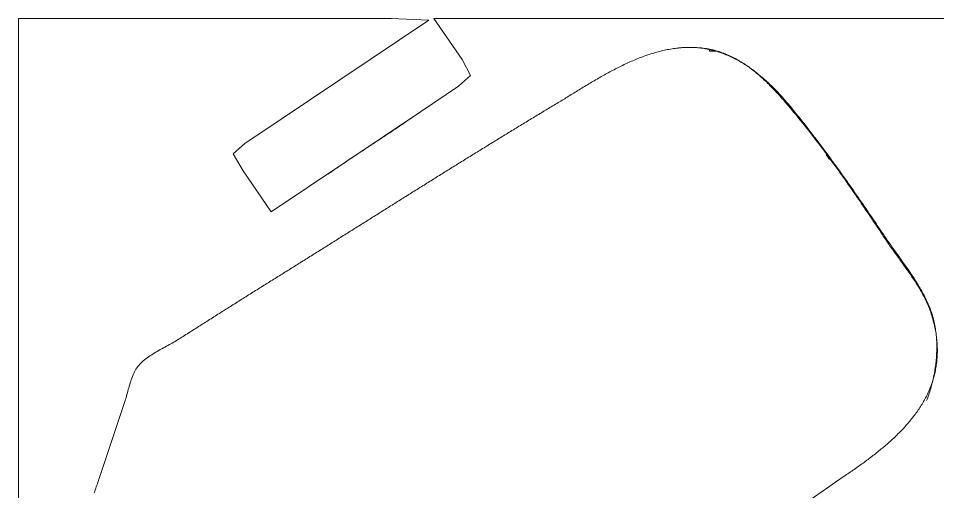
# Model space of a CAD drawing. Header units: inches. Extents: x 5.7 to 64.6, y 3.3 to 60.7.
# Drawn here: x 53.747 to 54.719, y 56.767 to 57.267 of the extents above; entities that cross this region are included whole.
import ezdxf

# ---------------------------------------------------------------- set-up
doc = ezdxf.new("R2010")
doc.units = ezdxf.units.IN
doc.header["$MEASUREMENT"] = 0
doc.layers.add('LASER BLACK', color=7, linetype='Continuous', lineweight=0, true_color=0x000000)

msp = doc.modelspace()

# ---------------------------------------------------------------- linework, layer by layer
at = {"layer": 'LASER BLACK', "linetype": 'Continuous'}
msp.add_line((54.58031, 56.75576), (54.61888, 56.78263), dxfattribs=at)
at = {"layer": 'LASER BLACK'}
for points in [[(53.74711, 57.26745), (53.74711, 57.26745)], [(53.74711, 57.26745), (53.74711, 56.52825)], [(55.82937, 57.26745), (54.18612, 57.26745), (54.21613, 57.22407), (54.22509, 57.20704), (54.21215, 57.19573), (54.17224, 57.16855), (54.01434, 57.0627), (53.98459, 57.10608), (53.974, 57.12427), (53.98657, 57.135), (54.02475, 57.16087), (54.18092, 57.26572), (54.14101, 57.26745), (54.05251, 57.26745), (53.74711, 57.26745)], [(54.0126, 56.98882), (54.01407, 56.98974), (54.01555, 56.99066), (54.01702, 56.99157), (54.01849, 56.99249), (54.01997, 56.99341), (54.02144, 56.99433), (54.02291, 56.99525), (54.02438, 56.99617), (54.02586, 56.99709), (54.02733, 56.99801), (54.0288, 56.99893), (54.03027, 56.99984), (54.03174, 57.00076), (54.03322, 57.00168), (54.03469, 57.00261), (54.03616, 57.00353), (54.03763, 57.00445), (54.0391, 57.00537), (54.04057, 57.00629), (54.04204, 57.00721), (54.04351, 57.00813), (54.04499, 57.00905), (54.04646, 57.00997), (54.04793, 57.01089), (54.0494, 57.01181), (54.05087, 57.01274), (54.05234, 57.01366), (54.05381, 57.01458), (54.05528, 57.0155), (54.05675, 57.01642), (54.05822, 57.01735), (54.05969, 57.01827), (54.06116, 57.01919), (54.06263, 57.02011), (54.0641, 57.02104), (54.06557, 57.02196), (54.06704, 57.02288), (54.06851, 57.02381), (54.06998, 57.02473), (54.07145, 57.02565), (54.07292, 57.02657), (54.07439, 57.0275), (54.07586, 57.02842), (54.07733, 57.02934), (54.0788, 57.03027), (54.08027, 57.03119), (54.08174, 57.03211), (54.08321, 57.03304), (54.08468, 57.03396), (54.08615, 57.03489), (54.08762, 57.03581), (54.08909, 57.03673), (54.09056, 57.03766), (54.09203, 57.03858), (54.0935, 57.0395), (54.09496, 57.04043), (54.09643, 57.04135), (54.0979, 57.04228), (54.09937, 57.0432), (54.10084, 57.04412), (54.10231, 57.04505), (54.10378, 57.04597), (54.10525, 57.0469), (54.10672, 57.04782), (54.10819, 57.04874), (54.10966, 57.04967), (54.11113, 57.05059), (54.1126, 57.05152), (54.11407, 57.05244), (54.11554, 57.05336), (54.117, 57.05429), (54.11847, 57.05521), (54.11994, 57.05614), (54.12141, 57.05706), (54.12288, 57.05798), (54.12435, 57.05891), (54.12582, 57.05983), (54.12729, 57.06076), (54.12876, 57.06168), (54.13023, 57.0626), (54.1317, 57.06353), (54.13317, 57.06445), (54.13464, 57.06537), (54.13611, 57.0663), (54.13758, 57.06722), (54.13905, 57.06814), (54.14052, 57.06907), (54.14199, 57.06999), (54.14346, 57.07091), (54.14493, 57.07184), (54.1464, 57.07276), (54.14787, 57.07368), (54.14934, 57.07461), (54.15081, 57.07553), (54.15228, 57.07645), (54.15375, 57.07737), (54.15522, 57.0783), (54.15669, 57.07922), (54.15816, 57.08014), (54.15963, 57.08106), (54.1611, 57.08198), (54.16257, 57.08291), (54.16404, 57.08383), (54.16551, 57.08475), (54.16698, 57.08567), (54.16845, 57.08659), (54.16992, 57.08751), (54.17139, 57.08844), (54.17287, 57.08936), (54.17434, 57.09028), (54.17581, 57.0912), (54.17728, 57.09212), (54.17875, 57.09304), (54.18022, 57.09396), (54.18169, 57.09488), (54.18317, 57.0958), (54.18464, 57.09672), (54.18611, 57.09764), (54.18758, 57.09856), (54.18905, 57.09948), (54.19053, 57.1004), (54.192, 57.10132), (54.19347, 57.10223), (54.19494, 57.10315), (54.19642, 57.10407), (54.19789, 57.10499), (54.19936, 57.10591), (54.20084, 57.10683), (54.20231, 57.10774), (54.20378, 57.10866), (54.20526, 57.10958), (54.20673, 57.1105), (54.2082, 57.11141), (54.20968, 57.11233), (54.21115, 57.11325), (54.21263, 57.11416), (54.2141, 57.11508), (54.21557, 57.11599), (54.21705, 57.11691), (54.21852, 57.11782), (54.22, 57.11874), (54.22147, 57.11965), (54.22295, 57.12057), (54.22442, 57.12148), (54.2259, 57.1224), (54.22737, 57.12331), (54.22885, 57.12422), (54.23033, 57.12514), (54.2318, 57.12605), (54.23328, 57.12696), (54.23476, 57.12788), (54.23623, 57.12879), (54.23771, 57.1297), (54.23919, 57.13061), (54.24066, 57.13152), (54.24214, 57.13244), (54.24362, 57.13335), (54.24509, 57.13426), (54.24657, 57.13517), (54.24805, 57.13608), (54.24953, 57.13699), (54.25101, 57.1379), (54.25249, 57.13881), (54.25396, 57.13971), (54.25544, 57.14062), (54.25692, 57.14153), (54.2584, 57.14244), (54.25988, 57.14335), (54.26136, 57.14425), (54.26284, 57.14516), (54.26432, 57.14607), (54.2658, 57.14697), (54.26728, 57.14788), (54.26876, 57.14879), (54.27024, 57.14969), (54.27172, 57.1506), (54.2732, 57.1515), (54.27469, 57.1524), (54.27617, 57.15331), (54.27765, 57.15421), (54.27913, 57.15511), (54.28061, 57.15602), (54.2821, 57.15692), (54.28358, 57.15782), (54.28506, 57.15872), (54.28655, 57.15963), (54.28803, 57.16053), (54.28951, 57.16143), (54.291, 57.16233), (54.29248, 57.16323), (54.29397, 57.16413), (54.29545, 57.16503), (54.29694, 57.16592), (54.29842, 57.16682), (54.29991, 57.16772), (54.30139, 57.16862), (54.30288, 57.16951), (54.30436, 57.17041), (54.30585, 57.17131), (54.30734, 57.1722), (54.30882, 57.1731), (54.31031, 57.17399), (54.3118, 57.17489), (54.31329, 57.17578), (54.31478, 57.17668), (54.31626, 57.17757), (54.31761, 57.17838), (54.31897, 57.1792), (54.32033, 57.18002), (54.32169, 57.18085), (54.32306, 57.18169), (54.32444, 57.18253), (54.32581, 57.18337), (54.32719, 57.18422), (54.32858, 57.18507), (54.32997, 57.18593), (54.33137, 57.18679), (54.33277, 57.18765), (54.33417, 57.18851), (54.33558, 57.18938), (54.33699, 57.19024), (54.3384, 57.19111), (54.33982, 57.19198), (54.34125, 57.19286), (54.34267, 57.19373), (54.34411, 57.1946), (54.34554, 57.19547), (54.34698, 57.19634), (54.34843, 57.19721), (54.34987, 57.19808), (54.35133, 57.19895), (54.35278, 57.19982), (54.35424, 57.20068), (54.3557, 57.20154), (54.35717, 57.2024), (54.35864, 57.20326), (54.36012, 57.20411), (54.36159, 57.20496), (54.36307, 57.20581), (54.36456, 57.20665), (54.36605, 57.20748), (54.36754, 57.20831), (54.36904, 57.20914), (54.37054, 57.20996), (54.37204, 57.21077), (54.37355, 57.21158), (54.37506, 57.21238), (54.37657, 57.21318), (54.37808, 57.21396), (54.3796, 57.21474), (54.38113, 57.21551), (54.38265, 57.21628), (54.38418, 57.21703), (54.38572, 57.21778), (54.38725, 57.21851), (54.38879, 57.21924), (54.39033, 57.21996), (54.39188, 57.22066), (54.39343, 57.22136), (54.39498, 57.22204), (54.39654, 57.22272), (54.39809, 57.22338), (54.39965, 57.22403), (54.40122, 57.22467), (54.40278, 57.22529), (54.40435, 57.22591), (54.40593, 57.22651), (54.4075, 57.22709), (54.40908, 57.22766), (54.41066, 57.22822), (54.41224, 57.22877), (54.41383, 57.22929), (54.41542, 57.22981), (54.41701, 57.23031), (54.4186, 57.23079), (54.4202, 57.23125), (54.4218, 57.2317), (54.4234, 57.23214), (54.42501, 57.23255), (54.42661, 57.23295), (54.42822, 57.23333), (54.42983, 57.23369), (54.43145, 57.23404), (54.43306, 57.23436), (54.43468, 57.23467), (54.4363, 57.23496), (54.43793, 57.23522), (54.43955, 57.23547), (54.44118, 57.2357), (54.44281, 57.23591), (54.44444, 57.23609), (54.44608, 57.23625), (54.44772, 57.2364), (54.44935, 57.23652), (54.45099, 57.23661), (54.45264, 57.23669), (54.45428, 57.23674), (54.45593, 57.23677), (54.45758, 57.23678), (54.45923, 57.23676), (54.46088, 57.23671), (54.46254, 57.23665), (54.46419, 57.23655), (54.46585, 57.23644), (54.46751, 57.23629), (54.46917, 57.23612), (54.47084, 57.23593), (54.4725, 57.23571), (54.47417, 57.23546), (54.47591, 57.23517), (54.47763, 57.23484), (54.47934, 57.23449), (54.48104, 57.2341), (54.48272, 57.23368), (54.48439, 57.23323), (54.48604, 57.23275), (54.48769, 57.23225), (54.48931, 57.23171), (54.49093, 57.23115), (54.49253, 57.23055), (54.49412, 57.22993), (54.49569, 57.22929), (54.49726, 57.22862), (54.49881, 57.22792), (54.50034, 57.2272), (54.50187, 57.22645), (54.50338, 57.22568), (54.50488, 57.22489), (54.50637, 57.22407), (54.50785, 57.22323), (54.50931, 57.22237), (54.51076, 57.22149), (54.51221, 57.22059), (54.51364, 57.21966), (54.51505, 57.21872), (54.51646, 57.21776), (54.51786, 57.21678), (54.51924, 57.21578), (54.52062, 57.21477), (54.52198, 57.21374), (54.52334, 57.21269), (54.52468, 57.21163), (54.52601, 57.21055), (54.52733, 57.20946), (54.52865, 57.20835), (54.52995, 57.20723), (54.53124, 57.20609), (54.53253, 57.20495), (54.5338, 57.20379), (54.53506, 57.20262), (54.53632, 57.20144), (54.53756, 57.20025), (54.5388, 57.19905), (54.54003, 57.19784), (54.54125, 57.19662), (54.54246, 57.1954), (54.54366, 57.19416), (54.54485, 57.19292), (54.54604, 57.19167), (54.54721, 57.19042), (54.54838, 57.18916), (54.54954, 57.1879), (54.5507, 57.18663), (54.55184, 57.18536), (54.55298, 57.18408), (54.55411, 57.1828), (54.55523, 57.18152), (54.55635, 57.18024), (54.55746, 57.17896), (54.55859, 57.17764), (54.55972, 57.17632), (54.56084, 57.175), (54.56196, 57.17368), (54.56308, 57.17235), (54.5642, 57.17102), (54.56531, 57.16969), (54.56643, 57.16836), (54.56753, 57.16702), (54.56864, 57.16568), (54.56974, 57.16434), (54.57084, 57.163), (54.57194, 57.16165), (54.57304, 57.1603), (54.57413, 57.15895), (54.57522, 57.1576), (54.57631, 57.15624), (54.57739, 57.15488), (54.57848, 57.15352), (54.57956, 57.15216), (54.58063, 57.1508), (54.58171, 57.14943), (54.58278, 57.14806), (54.58385, 57.14669), (54.58492, 57.14532), (54.58599, 57.14394), (54.58705, 57.14257), (54.58812, 57.14119), (54.58918, 57.13981), (54.59023, 57.13842), (54.59129, 57.13704), (54.59234, 57.13565), (54.59339, 57.13427), (54.59444, 57.13288), (54.59549, 57.13148), (54.59653, 57.13009), (54.59758, 57.1287), (54.59862, 57.1273), (54.59965, 57.1259), (54.60069, 57.1245), (54.60173, 57.1231), (54.60276, 57.1217), (54.60379, 57.12029), (54.60482, 57.11889), (54.60585, 57.11748), (54.60687, 57.11607), (54.6079, 57.11466), (54.60892, 57.11325), (54.60994, 57.11184), (54.61096, 57.11042), (54.61197, 57.10901), (54.61299, 57.10759), (54.614, 57.10617), (54.61501, 57.10475), (54.61602, 57.10333), (54.61703, 57.10191), (54.61804, 57.10049), (54.61905, 57.09906), (54.62005, 57.09764), (54.62105, 57.09621), (54.62205, 57.09479), (54.62305, 57.09336), (54.62405, 57.09193), (54.62505, 57.0905), (54.62605, 57.08907), (54.62704, 57.08764), (54.62803, 57.08621), (54.62903, 57.08477), (54.63002, 57.08334), (54.63101, 57.08191), (54.63199, 57.08047), (54.63298, 57.07903), (54.63397, 57.0776), (54.63495, 57.07616), (54.63593, 57.07472), (54.63692, 57.07329), (54.6379, 57.07185), (54.63888, 57.07041), (54.63986, 57.06897), (54.64084, 57.06753), (54.64181, 57.06609), (54.64279, 57.06465), (54.64377, 57.0632), (54.64474, 57.06176), (54.64571, 57.06032), (54.64669, 57.05888), (54.64766, 57.05744), (54.64863, 57.05599), (54.6496, 57.05455), (54.65057, 57.05311), (54.65154, 57.05166), (54.65251, 57.05022), (54.65347, 57.04878), (54.65444, 57.04734), (54.65541, 57.04589), (54.65637, 57.04445), (54.65734, 57.04301), (54.6583, 57.04156), (54.65927, 57.04012), (54.66023, 57.03868), (54.66119, 57.03723), (54.66216, 57.03579), (54.66312, 57.03435), (54.66408, 57.03291), (54.66504, 57.03147), (54.66596, 57.0301), (54.66689, 57.02873), (54.66783, 57.02735), (54.66879, 57.02597), (54.66975, 57.02459), (54.67073, 57.02321), (54.67172, 57.02182), (54.67271, 57.02042), (54.67372, 57.01902), (54.67473, 57.01762), (54.67574, 57.01622), (54.67676, 57.01481), (54.67779, 57.01339), (54.67881, 57.01197), (54.67984, 57.01055), (54.68088, 57.00913), (54.68191, 57.0077), (54.68294, 57.00626), (54.68397, 57.00483), (54.685, 57.00339), (54.68603, 57.00194), (54.68706, 57.00049), (54.68808, 56.99904), (54.68909, 56.99758), (54.6901, 56.99612), (54.6911, 56.99465), (54.69209, 56.99318), (54.69308, 56.99171), (54.69405, 56.99023), (54.69502, 56.98875), (54.69597, 56.98727), (54.69691, 56.98578), (54.69784, 56.98428), (54.69875, 56.98278), (54.69965, 56.98128), (54.70053, 56.97978), (54.7014, 56.97827), (54.70225, 56.97675), (54.70308, 56.97523), (54.7039, 56.97371), (54.70469, 56.97218), (54.70546, 56.97065), (54.70621, 56.96912), (54.70694, 56.96758), (54.70764, 56.96604), (54.70832, 56.96449), (54.70898, 56.96294), (54.7096, 56.96138), (54.71021, 56.95982), (54.71078, 56.95826), (54.71133, 56.95669), (54.71184, 56.95512), (54.7124, 56.95331), (54.71294, 56.95151), (54.71345, 56.94973), (54.71393, 56.94795), (54.71439, 56.94619), (54.71482, 56.94443), (54.71522, 56.94269), (54.7156, 56.94096), (54.71595, 56.93923), (54.71628, 56.93752), (54.71658, 56.93582), (54.71686, 56.93412), (54.71711, 56.93244), (54.71734, 56.93076), (54.71754, 56.9291), (54.71772, 56.92745), (54.71787, 56.9258), (54.718, 56.92417), (54.71811, 56.92254), (54.71819, 56.92093), (54.71825, 56.91932), (54.71829, 56.91772), (54.7183, 56.91614), (54.71829, 56.91456), (54.71826, 56.91299), (54.71821, 56.91143), (54.71813, 56.90988), (54.71803, 56.90834), (54.71791, 56.9068), (54.71777, 56.90528), (54.7176, 56.90376), (54.71742, 56.90226), (54.71721, 56.90076), (54.71698, 56.89927), (54.71674, 56.89779), (54.71647, 56.89632), (54.71618, 56.89486), (54.71587, 56.8934), (54.71554, 56.89196), (54.71519, 56.89052), (54.71482, 56.88909), (54.71443, 56.88767), (54.71403, 56.88625), (54.7136, 56.88485), (54.71316, 56.88345), (54.71269, 56.88206), (54.71221, 56.88068), (54.71171, 56.87931), (54.71119, 56.87794), (54.71065, 56.87658), (54.7101, 56.87523), (54.70953, 56.87389), (54.70894, 56.87256), (54.70833, 56.87123), (54.70771, 56.86991), (54.70707, 56.86859), (54.70641, 56.86729), (54.70574, 56.86599), (54.70505, 56.8647), (54.70434, 56.86342), (54.70362, 56.86214), (54.70288, 56.86087), (54.70213, 56.85961), (54.70136, 56.85835), (54.70058, 56.8571), (54.69978, 56.85586), (54.69897, 56.85462), (54.69815, 56.85339), (54.6973, 56.85217), (54.69645, 56.85095), (54.69558, 56.84975), (54.6947, 56.84854), (54.6938, 56.84735), (54.69289, 56.84616), (54.69197, 56.84497), (54.69103, 56.84379), (54.69008, 56.84262), (54.68912, 56.84146), (54.68815, 56.8403), (54.68716, 56.83914), (54.68616, 56.83799), (54.68515, 56.83685), (54.68413, 56.83572), (54.6831, 56.83458), (54.68205, 56.83346), (54.681, 56.83234), (54.67993, 56.83123), (54.67885, 56.83012), (54.67776, 56.82902), (54.67666, 56.82792), (54.67556, 56.82682), (54.67444, 56.82574), (54.67331, 56.82466), (54.67217, 56.82358), (54.67102, 56.82251), (54.66987, 56.82144), (54.6687, 56.82038), (54.66753, 56.81932), (54.66634, 56.81827), (54.66515, 56.81722), (54.66395, 56.81618), (54.66274, 56.81514), (54.66153, 56.81411), (54.6603, 56.81308), (54.65907, 56.81205), (54.65783, 56.81103), (54.65659, 56.81002), (54.65533, 56.80901), (54.65407, 56.808), (54.65281, 56.80699), (54.65154, 56.806), (54.65026, 56.805), (54.64897, 56.80401), (54.64768, 56.80302), (54.64638, 56.80204), (54.64508, 56.80106), (54.64378, 56.80008), (54.64246, 56.79911), (54.64115, 56.79814), (54.63982, 56.79718), (54.6385, 56.79622), (54.63717, 56.79526), (54.63583, 56.7943), (54.63449, 56.79335), (54.63315, 56.7924), (54.63181, 56.79146), (54.63046, 56.79052), (54.6291, 56.78958), (54.62775, 56.78864), (54.62639, 56.78771), (54.62503, 56.78678), (54.62366, 56.78585), (54.6223, 56.78493), (54.62093, 56.78401), (54.61956, 56.78309), (54.61819, 56.78217)], [(54.70695, 56.86322), (54.70754, 56.86478), (54.70811, 56.86635), (54.70867, 56.86794), (54.70921, 56.86953), (54.70974, 56.87114), (54.71026, 56.87275), (54.71076, 56.87437), (54.71124, 56.87601), (54.71171, 56.87765), (54.71216, 56.8793), (54.7126, 56.88095), (54.71302, 56.88262), (54.71343, 56.88429), (54.71382, 56.88596), (54.71419, 56.88765), (54.71454, 56.88934), (54.71488, 56.89103), (54.7152, 56.89273), (54.7155, 56.89444), (54.71578, 56.89615), (54.71605, 56.89786), (54.71629, 56.89958), (54.71652, 56.9013), (54.71673, 56.90302), (54.71692, 56.90474), (54.71709, 56.90647), (54.71723, 56.9082), (54.71736, 56.90993), (54.71747, 56.91166), (54.71756, 56.9134), (54.71763, 56.91513), (54.71767, 56.91686), (54.7177, 56.91859), (54.7177, 56.92032), (54.71768, 56.92205), (54.71764, 56.92378), (54.71757, 56.92551), (54.71749, 56.92723), (54.71738, 56.92895), (54.71724, 56.93067), (54.71709, 56.93238), (54.71691, 56.93409), (54.71671, 56.9358), (54.71648, 56.9375), (54.71623, 56.9392), (54.71595, 56.94089), (54.71565, 56.94258), (54.71532, 56.94425), (54.71497, 56.94593), (54.71459, 56.94759), (54.71419, 56.94925), (54.71376, 56.9509), (54.7133, 56.95255), (54.71282, 56.95418), (54.71231, 56.95581), (54.71177, 56.95742), (54.71121, 56.95903), (54.71062, 56.96063), (54.71, 56.96222), (54.70935, 56.96379), (54.70869, 56.96534), (54.708, 56.96689), (54.70729, 56.96843), (54.70656, 56.96996), (54.70582, 56.97149), (54.70505, 56.97302), (54.70426, 56.97455), (54.70346, 56.97607), (54.70264, 56.97758), (54.7018, 56.97909), (54.70095, 56.9806), (54.70008, 56.98211), (54.6992, 56.98361), (54.69831, 56.98511), (54.6974, 56.9866), (54.69648, 56.98809), (54.69554, 56.98958), (54.6946, 56.99106), (54.69364, 56.99254), (54.69268, 56.99402), (54.69171, 56.99549), (54.69072, 56.99696), (54.68974, 56.99843), (54.68874, 56.99989), (54.68773, 57.00135), (54.68673, 57.00281), (54.68571, 57.00426), (54.68469, 57.00572), (54.68367, 57.00716), (54.68264, 57.00861), (54.68162, 57.01005), (54.68059, 57.01149), (54.67956, 57.01293), (54.67852, 57.01437), (54.67749, 57.0158), (54.67646, 57.01723), (54.67543, 57.01866), (54.67441, 57.02008), (54.67338, 57.0215), (54.67236, 57.02292), (54.67135, 57.02434), (54.67034, 57.02576), (54.66933, 57.02717), (54.66833, 57.02858), (54.66734, 57.02999), (54.66636, 57.0314), (54.66538, 57.0328), (54.66441, 57.03421), (54.66345, 57.03561), (54.66251, 57.03701), (54.66157, 57.03841), (54.6606, 57.03985), (54.65964, 57.0413), (54.65867, 57.04275), (54.6577, 57.04419), (54.65673, 57.04564), (54.65576, 57.04709), (54.65479, 57.04853), (54.65382, 57.04998), (54.65285, 57.05142), (54.65188, 57.05287), (54.6509, 57.05431), (54.64993, 57.05576), (54.64895, 57.0572), (54.64798, 57.05864), (54.647, 57.06009), (54.64602, 57.06153), (54.64504, 57.06297), (54.64406, 57.06441), (54.64308, 57.06585), (54.6421, 57.06729), (54.64111, 57.06873), (54.64013, 57.07017), (54.63914, 57.07161), (54.63815, 57.07304), (54.63717, 57.07448), (54.63618, 57.07592), (54.63519, 57.07735), (54.63419, 57.07879), (54.6332, 57.08022), (54.63221, 57.08165), (54.63121, 57.08309), (54.63022, 57.08452), (54.62922, 57.08595), (54.62822, 57.08738), (54.62722, 57.08881), (54.62622, 57.09024), (54.62522, 57.09166), (54.62421, 57.09309), (54.62321, 57.09452), (54.6222, 57.09594), (54.6212, 57.09737), (54.62019, 57.09879), (54.61918, 57.10021), (54.61816, 57.10163), (54.61715, 57.10305), (54.61614, 57.10447), (54.61512, 57.10589), (54.6141, 57.10731), (54.61309, 57.10872), (54.61207, 57.11014), (54.61104, 57.11155), (54.61002, 57.11296), (54.609, 57.11438), (54.60797, 57.11579), (54.60694, 57.11719), (54.60591, 57.1186), (54.60488, 57.12001), (54.60385, 57.12141), (54.60282, 57.12282), (54.60178, 57.12422), (54.60074, 57.12562), (54.59971, 57.12702), (54.59867, 57.12842), (54.59762, 57.12982), (54.59658, 57.13122), (54.59553, 57.13261), (54.59449, 57.13401), (54.59344, 57.1354), (54.59239, 57.13679), (54.59134, 57.13818), (54.59028, 57.13957), (54.58923, 57.14096), (54.58817, 57.14234), (54.58711, 57.14372), (54.58605, 57.14511), (54.58499, 57.14649), (54.58392, 57.14787), (54.58286, 57.14924), (54.58179, 57.15062), (54.58072, 57.15199), (54.57965, 57.15337), (54.57857, 57.15474), (54.5775, 57.15611), (54.57642, 57.15748), (54.57534, 57.15884), (54.57426, 57.16021), (54.57317, 57.16157), (54.57209, 57.16293), (54.571, 57.16429), (54.56991, 57.16565), (54.56882, 57.167), (54.56773, 57.16836), (54.56663, 57.16971), (54.56553, 57.17106), (54.56443, 57.17241), (54.56333, 57.17375), (54.56226, 57.17505), (54.56118, 57.17635), (54.56009, 57.17764), (54.559, 57.17893), (54.5579, 57.1802), (54.5568, 57.18147), (54.55568, 57.18274), (54.55456, 57.184), (54.55343, 57.18525), (54.5523, 57.18649), (54.55116, 57.18772), (54.55001, 57.18895), (54.54885, 57.19017), (54.54769, 57.19138), (54.54652, 57.19257), (54.54534, 57.19376), (54.54416, 57.19494), (54.54297, 57.19611), (54.54177, 57.19727), (54.54056, 57.19842), (54.53935, 57.19956), (54.53813, 57.20069), (54.5369, 57.2018), (54.53566, 57.2029), (54.53442, 57.20399), (54.53316, 57.20507), (54.53191, 57.20614), (54.53064, 57.20719), (54.52936, 57.20823), (54.52808, 57.20926), (54.52679, 57.21027), (54.5255, 57.21127), (54.52419, 57.21225), (54.52288, 57.21322), (54.52156, 57.21417), (54.52023, 57.21511), (54.51889, 57.21603), (54.51755, 57.21694), (54.51619, 57.21783), (54.51483, 57.2187), (54.51346, 57.21956), (54.51209, 57.2204), (54.5107, 57.22122), (54.50931, 57.22202), (54.50791, 57.22281), (54.5065, 57.22358), (54.50508, 57.22433), (54.50366, 57.22506), (54.50222, 57.22577), (54.50078, 57.22646), (54.49933, 57.22714), (54.49787, 57.22779), (54.4964, 57.22842), (54.49492, 57.22903), (54.49344, 57.22962), (54.49195, 57.23019), (54.49044, 57.23074), (54.48893, 57.23127), (54.48742, 57.23177), (54.48589, 57.23225), (54.48435, 57.23271), (54.48281, 57.23315), (54.48125, 57.23356), (54.47969, 57.23395), (54.47812, 57.23431), (54.47654, 57.23465), (54.47495, 57.23497), (54.47335, 57.23526), (54.47174, 57.23553), (54.47013, 57.23577), (54.4685, 57.23599), (54.46687, 57.23618), (54.46522, 57.23634), (54.46357, 57.23648), (54.46191, 57.23659), (54.46024, 57.23667), (54.45856, 57.23673), (54.45687, 57.23676), (54.45517, 57.23676), (54.45346, 57.23673), (54.45175, 57.23667), (54.45002, 57.23659), (54.44829, 57.23648), (54.44654, 57.23633), (54.44479, 57.23616), (54.44302, 57.23596), (54.44125, 57.23572), (54.43946, 57.23546)], [(54.47764, 57.23448), (54.47764, 57.23275), (54.48458, 57.23275), (54.47764, 57.23448)], [(54.49268, 57.23044), (54.49383, 57.22986), (54.49268, 57.23044)], [(54.49615, 57.2287), (54.4973, 57.22812), (54.49615, 57.2287)], [(54.07398, 57.10258), (54.07542, 57.10359), (54.07686, 57.10459), (54.0783, 57.10558), (54.07975, 57.10658), (54.08119, 57.10757), (54.08264, 57.10856), (54.08408, 57.10955), (54.08553, 57.11054), (54.08698, 57.11153), (54.08843, 57.11251), (54.08989, 57.1135), (54.09134, 57.11448), (54.0928, 57.11546), (54.09425, 57.11644), (54.09571, 57.11742), (54.09716, 57.11839), (54.09862, 57.11937), (54.10008, 57.12034), (54.10154, 57.12132), (54.103, 57.12229), (54.10446, 57.12326), (54.10593, 57.12423), (54.10739, 57.1252), (54.10885, 57.12617), (54.11031, 57.12714), (54.11178, 57.12811), (54.11324, 57.12908), (54.1147, 57.13004), (54.11617, 57.13101), (54.11763, 57.13198), (54.1191, 57.13295), (54.12056, 57.13392), (54.12202, 57.13488), (54.12349, 57.13585), (54.12495, 57.13682), (54.12642, 57.13779), (54.12788, 57.13876), (54.12934, 57.13973), (54.1308, 57.1407), (54.13227, 57.14167), (54.13373, 57.14264), (54.13519, 57.14361), (54.13665, 57.14458), (54.13811, 57.14555), (54.13957, 57.14653), (54.14103, 57.1475), (54.14248, 57.14848), (54.14394, 57.14946), (54.1454, 57.15044), (54.14685, 57.15142), (54.14831, 57.1524), (54.14976, 57.15338), (54.15121, 57.15437), (54.15266, 57.15536), (54.15411, 57.15634), (54.15556, 57.15733), (54.157, 57.15833), (54.15845, 57.15932), (54.15989, 57.16032), (54.16133, 57.16131), (54.16277, 57.16231), (54.16421, 57.16332)], [(54.60084, 57.12343), (54.60431, 57.11823), (54.60084, 57.12343)], [(53.82724, 56.76556), (53.8278, 56.76719), (53.82836, 56.76882), (53.82892, 56.77044), (53.82948, 56.77207), (53.83004, 56.7737), (53.83059, 56.77532), (53.83114, 56.77695), (53.83169, 56.77857), (53.83224, 56.78019), (53.83279, 56.78182), (53.83333, 56.78344), (53.83388, 56.78507), (53.8599, 56.86315), (53.8604, 56.86469), (53.86089, 56.86628), (53.86136, 56.86792), (53.86183, 56.86959), (53.8623, 56.8713), (53.86277, 56.87303), (53.86324, 56.87478), (53.86372, 56.87654), (53.86422, 56.87831), (53.86472, 56.88009), (53.86525, 56.88186), (53.8658, 56.88361), (53.86638, 56.88535), (53.86698, 56.88707), (53.86762, 56.88875), (53.86829, 56.89041), (53.869, 56.89202), (53.86975, 56.89358), (53.87055, 56.89509), (53.8714, 56.89653), (53.87231, 56.89792), (53.87327, 56.89923), (53.87427, 56.90045), (53.87535, 56.90166), (53.87649, 56.90283), (53.8777, 56.90398), (53.87897, 56.90511), (53.88029, 56.90622), (53.88166, 56.9073), (53.88307, 56.90836), (53.88453, 56.9094), (53.88602, 56.91042), (53.88754, 56.91142), (53.88909, 56.91241), (53.89067, 56.91338), (53.89226, 56.91433), (53.89387, 56.91527), (53.89549, 56.9162), (53.89711, 56.91711), (53.89874, 56.91801), (53.90036, 56.9189), (53.90197, 56.91978), (53.90358, 56.92066), (53.90516, 56.92152), (53.90673, 56.92238), (53.90827, 56.92323), (53.90978, 56.92408), (53.91125, 56.92493), (53.91269, 56.92577), (53.91408, 56.92661), (53.91543, 56.92745), (53.9169, 56.92838), (53.91837, 56.92931), (53.91984, 56.93024), (53.92131, 56.93118), (53.92278, 56.93211), (53.92425, 56.93304), (53.92572, 56.93398), (53.92719, 56.93491), (53.92866, 56.93584), (53.93013, 56.93678), (53.9316, 56.93771), (53.93307, 56.93864), (53.93454, 56.93958), (53.93601, 56.94051), (53.93748, 56.94144), (53.93895, 56.94238), (53.94042, 56.94331), (53.94189, 56.94424), (53.94336, 56.94518), (53.94483, 56.94611), (53.9463, 56.94704), (53.94777, 56.94798), (53.94924, 56.94891), (53.95072, 56.94984), (53.95219, 56.95077), (53.95366, 56.95171), (53.95513, 56.95264), (53.9566, 56.95357), (53.95807, 56.9545), (53.95954, 56.95544), (53.96101, 56.95637), (53.96248, 56.9573), (53.96395, 56.95823), (53.96542, 56.95916), (53.9669, 56.96009), (53.96837, 56.96103), (53.96984, 56.96196), (53.97131, 56.96289), (53.97278, 56.96382), (53.97426, 56.96475), (53.97573, 56.96568), (53.9772, 56.96661), (53.97867, 56.96754), (53.98015, 56.96847), (53.98162, 56.96939), (53.98309, 56.97032), (53.98457, 56.97125), (53.98604, 56.97218), (53.98751, 56.97311), (53.98899, 56.97403), (53.99046, 56.97496), (53.99194, 56.97589), (53.99341, 56.97681), (53.99489, 56.97774), (53.99636, 56.97867), (53.99784, 56.97959), (53.99931, 56.98052), (54.00079, 56.98144), (54.00226, 56.98236), (54.00374, 56.98329), (54.00522, 56.98421), (54.00669, 56.98513), (54.00817, 56.98606), (54.00965, 56.98698), (54.01112, 56.9879), (54.0126, 56.98882)]]:
    msp.add_lwpolyline(points, dxfattribs=at)

doc.saveas('drawing.dxf')
